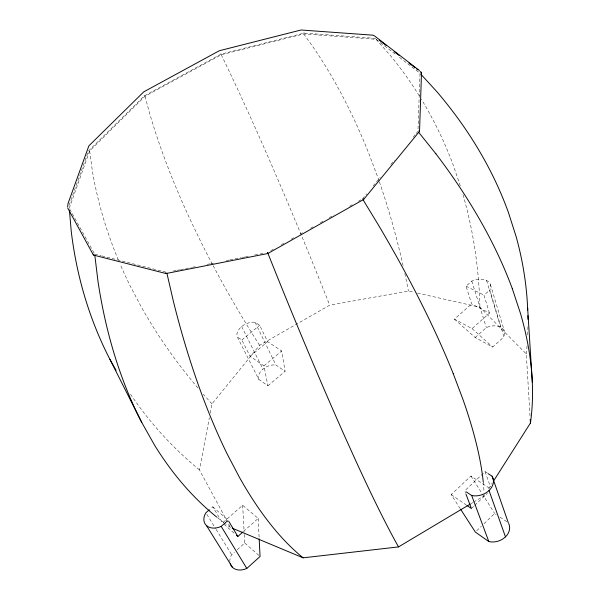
<?xml version="1.0" encoding="UTF-8"?>
<svg xmlns="http://www.w3.org/2000/svg" width="600" height="600" viewBox="0 0 600 600"><rect width="100%" height="100%" fill="white"/><g stroke="black" fill="none" stroke-linecap="round" stroke-linejoin="round"><path stroke-width="0.45" stroke-dasharray="3 2.25" d="M230.055 526.627L199.462 469.897L209.355 417.668M210.218 413.085L211.958 403.92L259.538 345.308L329.7 305.175L408.42 291.015L413.857 292.252M69.097 205.275L88.17 151.86M69.255 208.237L89.655 150.915L144.99 96.278L221.265 54.75L303.72 33.915L376.095 39.3L395.123 54.015M488.692 488.662L492.21 483.127M362.535 198.907L366.668 193.882M373.147 185.985L380.228 177.375M390.832 164.445L394.373 160.14M413.235 137.167L415.597 134.295M416.183 133.575L417.952 131.422L420.015 73.26L398.055 56.28M88.485 150.983L144.27 95.933L221.115 54.105L304.192 33.098L376.237 38.422M476.655 530.775L481.327 526.29M483.998 523.732L494.685 513.495L496.192 514.515M471.382 508.493L474.045 505.965M474.713 505.335L487.38 493.312M487.433 473.175L485.085 471.653L464.73 490.808L465.675 493.335M460.215 508.635L451.155 494.588L470.955 476.018L490.627 489.015M454.395 319.118L475.178 337.553L492.683 347.055L503.94 336.923L489.825 290.048A13.928 9.12 -17 0 0 486.6 280.478A13.928 9.12 -17 0 0 471.81 281.085L466.013 286.14L471.668 303.938L489.472 313.132L472.05 328.597L454.395 319.118L471.668 303.938M229.845 561.683A14.513 10.92 -33.6 0 1 231.667 554.685L234.428 552.225M237.188 549.765L244.778 543L244.2 532.875M475.178 337.553L486.345 327.6A13.447 9.203 -16.2 0 1 500.692 327.255A13.447 9.203 -16.2 0 1 503.94 336.923M243.465 531.495L258.188 518.43L242.64 505.268L222.532 522.938L212.745 506.798L209.993 509.19M489.472 313.132L483.975 295.192L489.825 290.048M267.915 385.83L285.097 371.265L281.67 350.947L267.645 341.678L259.665 325.26L255.053 322.267A12.982 8.242 -26.4 0 0 241.635 326.572A12.982 8.242 -26.4 0 0 237.278 336.915L258.877 379.455L267.915 385.83L263.94 365.85L250.08 356.317L241.83 339.99L237.278 336.915M263.94 365.85L281.67 350.947M250.08 356.317L267.645 341.678M241.83 339.99L259.665 325.26M471.105 503.572L472.702 502.62M473.498 502.147L484.17 495.78A506.183 139.485 52.9 0 0 484.072 493.14M270.817 250.65L273.248 249.278M281.37 244.695L283.8 243.322M291.105 239.205L294.353 237.375M300.038 234.165L302.475 232.792M310.59 228.218L313.02 226.837M320.332 222.72L323.572 220.89M329.257 217.68L334.125 214.935M349.553 206.235L352.8 204.405M358.478 201.202L360.915 199.822M173.123 271.072L175.875 270.532M176.79 270.353L179.542 269.812M180.458 269.632L191.46 267.465M192.382 267.285L195.127 266.745M207.053 264.397L209.805 263.858M210.72 263.678L213.472 263.13M226.305 260.603L229.058 260.062M229.972 259.882L240.975 257.715M241.897 257.535L244.642 256.995M245.565 256.815L248.31 256.275M254.73 255.007L259.312 254.108M260.235 253.928L262.98 253.388M417.472 293.077L479.925 307.282L526.32 353.97L530.1 417.457M94.672 254.07L100.98 255.667M101.88 255.9L166.71 272.34M466.013 286.14L483.975 295.192M255.053 322.267L275.947 365.055L285.097 371.265M499.972 517.088L507.54 522.217M451.155 494.588L466.14 504.893M212.745 506.798L227.438 519.66M223.928 524.168L235.072 534.015M244.778 543L260.055 556.507M472.05 328.597L492.683 347.055M376.095 39.3L390.248 55.35A684.757 509.048 -37.2 0 1 420.428 97.718M303.72 33.915L314.468 49.005A817.8 466.658 -76.4 0 1 368.543 152.775L376.935 174.968A816.69 466.013 -76.5 0 1 379.065 181.005M303.877 32.617L304.192 33.098M470.955 476.018L481.83 493.192M482.325 493.972L494.685 513.495M206.843 514.373L215.603 528.6M216.09 529.388L231.667 554.685M69.705 209.055L94.222 253.252M241.657 326.558L262.95 369.135M221.265 54.75L228.72 70.267A930.893 100.98 71.8 0 1 275.13 173.1L284.31 194.542A929.34 100.785 71.8 0 1 329.7 305.183M220.882 53.61L221.115 54.105M485.085 471.653L490.485 486.96M460.312 185.97L453.263 165.165A684.757 509.048 -37.2 0 0 421.38 99.27M471.81 281.085L486.345 327.6M144.105 95.4L144.27 95.933M486.555 280.455L500.647 327.233M490.418 284.52L504.45 331.388M144.99 96.278L149.655 113.453A900.308 391.522 40.9 0 0 190.5 220.275L200.655 241.373A898.875 390.847 40.9 0 0 212.655 264.78M89.655 150.915L92.355 170.82A773.34 536.385 3.1 0 0 118.425 260.16M242.64 505.268L244.147 531.952M258.188 518.43L259.14 537.93M230.505 527.452A561.03 354.353 -69.8 0 1 224.67 523.245M223.942 522.705A561.03 354.353 -69.8 0 1 217.462 517.68M199.462 469.897A647.25 474.623 -35.8 0 1 129.653 392.903M211.958 403.92A772.38 535.83 3.1 0 1 203.34 394.26M197.917 387.96A772.38 535.83 3.1 0 1 141.555 307.41L130.35 286.237A773.34 536.385 3.1 0 1 120.233 264.428M259.538 345.308A898.875 390.847 40.9 0 1 213.083 265.59M379.373 181.868A816.69 466.013 -76.5 0 1 403.44 267.21M404.842 273.593A816.69 466.013 -76.5 0 1 408.42 291.022M463.005 194.678A684.075 508.627 -37.2 0 1 479.925 307.282M527.048 345.862A585.862 426.21 2.8 0 1 526.32 353.97M527.918 326.7A585.862 426.21 2.8 0 1 527.61 336.772M483.255 482.025A506.183 139.485 52.9 0 1 484.035 492.248M258.877 379.455A12.547 8.355 -26.5 0 1 262.928 369.15A12.547 8.355 -26.5 0 1 275.947 365.055"/><path stroke-width="0.9" d="M67.672 207.03L68.002 203.558L88.867 145.86L143.738 91.867L219.278 50.745L301.028 30L372.9 35.175L374.7 36.045L419.43 70.515M67.748 208.08L93.405 255.045L166.02 273.532L267.81 253.522L363.668 199.44L419.535 131.333L421.515 72.683L421.043 72.105M493.725 480.757L530.43 423.053L530.213 419.325M230.257 563.857A14.513 10.92 -33.6 0 0 246.803 568.433L260.055 556.507L259.185 538.86M236.468 535.245L237.855 536.475L242.767 532.118M209.31 509.79L205.868 512.79A15.082 10.883 -32.8 0 0 206.558 525.66A15.082 10.883 -32.8 0 0 221.183 526.395L227.445 520.882M232.23 528.173L303.127 557.827L398.52 546.908L470.31 504.053M488.213 473.685L492.12 476.22L508.298 522.727M466.275 491.857L471.697 495.525L488.805 541.56A15.48 12.457 -16 0 0 505.103 537.232A15.48 12.457 -16 0 0 508.673 523.455M466.89 505.403L471.382 508.493L465.998 494.175M488.805 541.56L475.32 532.05L460.725 509.415M379.373 40.2L386.033 45.33M394.162 51.6L399.338 55.59M408.945 62.992L414.862 67.552M416.34 68.692L417.817 69.832M420.037 71.543L421.515 72.683M420.638 73.95L436.95 91.793A586.29 426.442 2.8 0 1 508.433 212.505L516.173 236.775A585.862 426.21 2.8 0 1 527.722 310.035M418.53 132.142L435.893 153.773M419.033 130.65L419.535 131.333M206.513 525.615L232.545 567.45M221.183 526.395L246.803 568.433M363.015 199.688L378.653 225.413A506.46 139.53 52.9 0 1 453.24 373.657M228.6 521.04L237.855 536.475M363.21 198.653L363.668 199.44M69.488 210.938L71.273 231.645A647.812 474.93 -35.8 0 0 109.927 359.377L141.788 422.505L154.41 444.908A561.03 354.353 -69.8 0 0 216.75 517.102M109.927 359.377L116.108 370.38M267.465 252.667L267.81 253.522M267.57 252.48L279.322 281.76A502.987 32.047 69.3 0 0 344.993 436.92L356.002 461.25A502.717 32.032 69.3 0 0 398.52 546.908M453.232 373.657L462.668 398.625A506.183 139.485 52.9 0 1 483.255 482.025M489.03 490.537L505.47 536.88M512.295 288.653L520.53 313.597A530.265 296.798 32.8 0 1 530.43 423.053M165.795 272.678L166.02 273.532M166.913 273.233L173.475 301.71A518.528 201.847 86.6 0 0 227.175 453.975L239.438 477.338A518.235 201.772 86.6 0 0 303.127 557.827M93.27 254.25L93.405 255.045M94.785 255L97.942 281.055A561.405 354.51 -69.8 0 0 141.78 422.505M527.64 308.175L532.327 382.56M527.888 315.615A585.862 426.21 2.8 0 1 527.94 319.32M435.885 153.773A530.58 296.91 32.8 0 1 512.303 288.653M492.12 476.22A16.125 12.487 -17.1 0 1 489 490.56A16.125 12.487 -17.1 0 1 471.697 495.525"/></g></svg>
